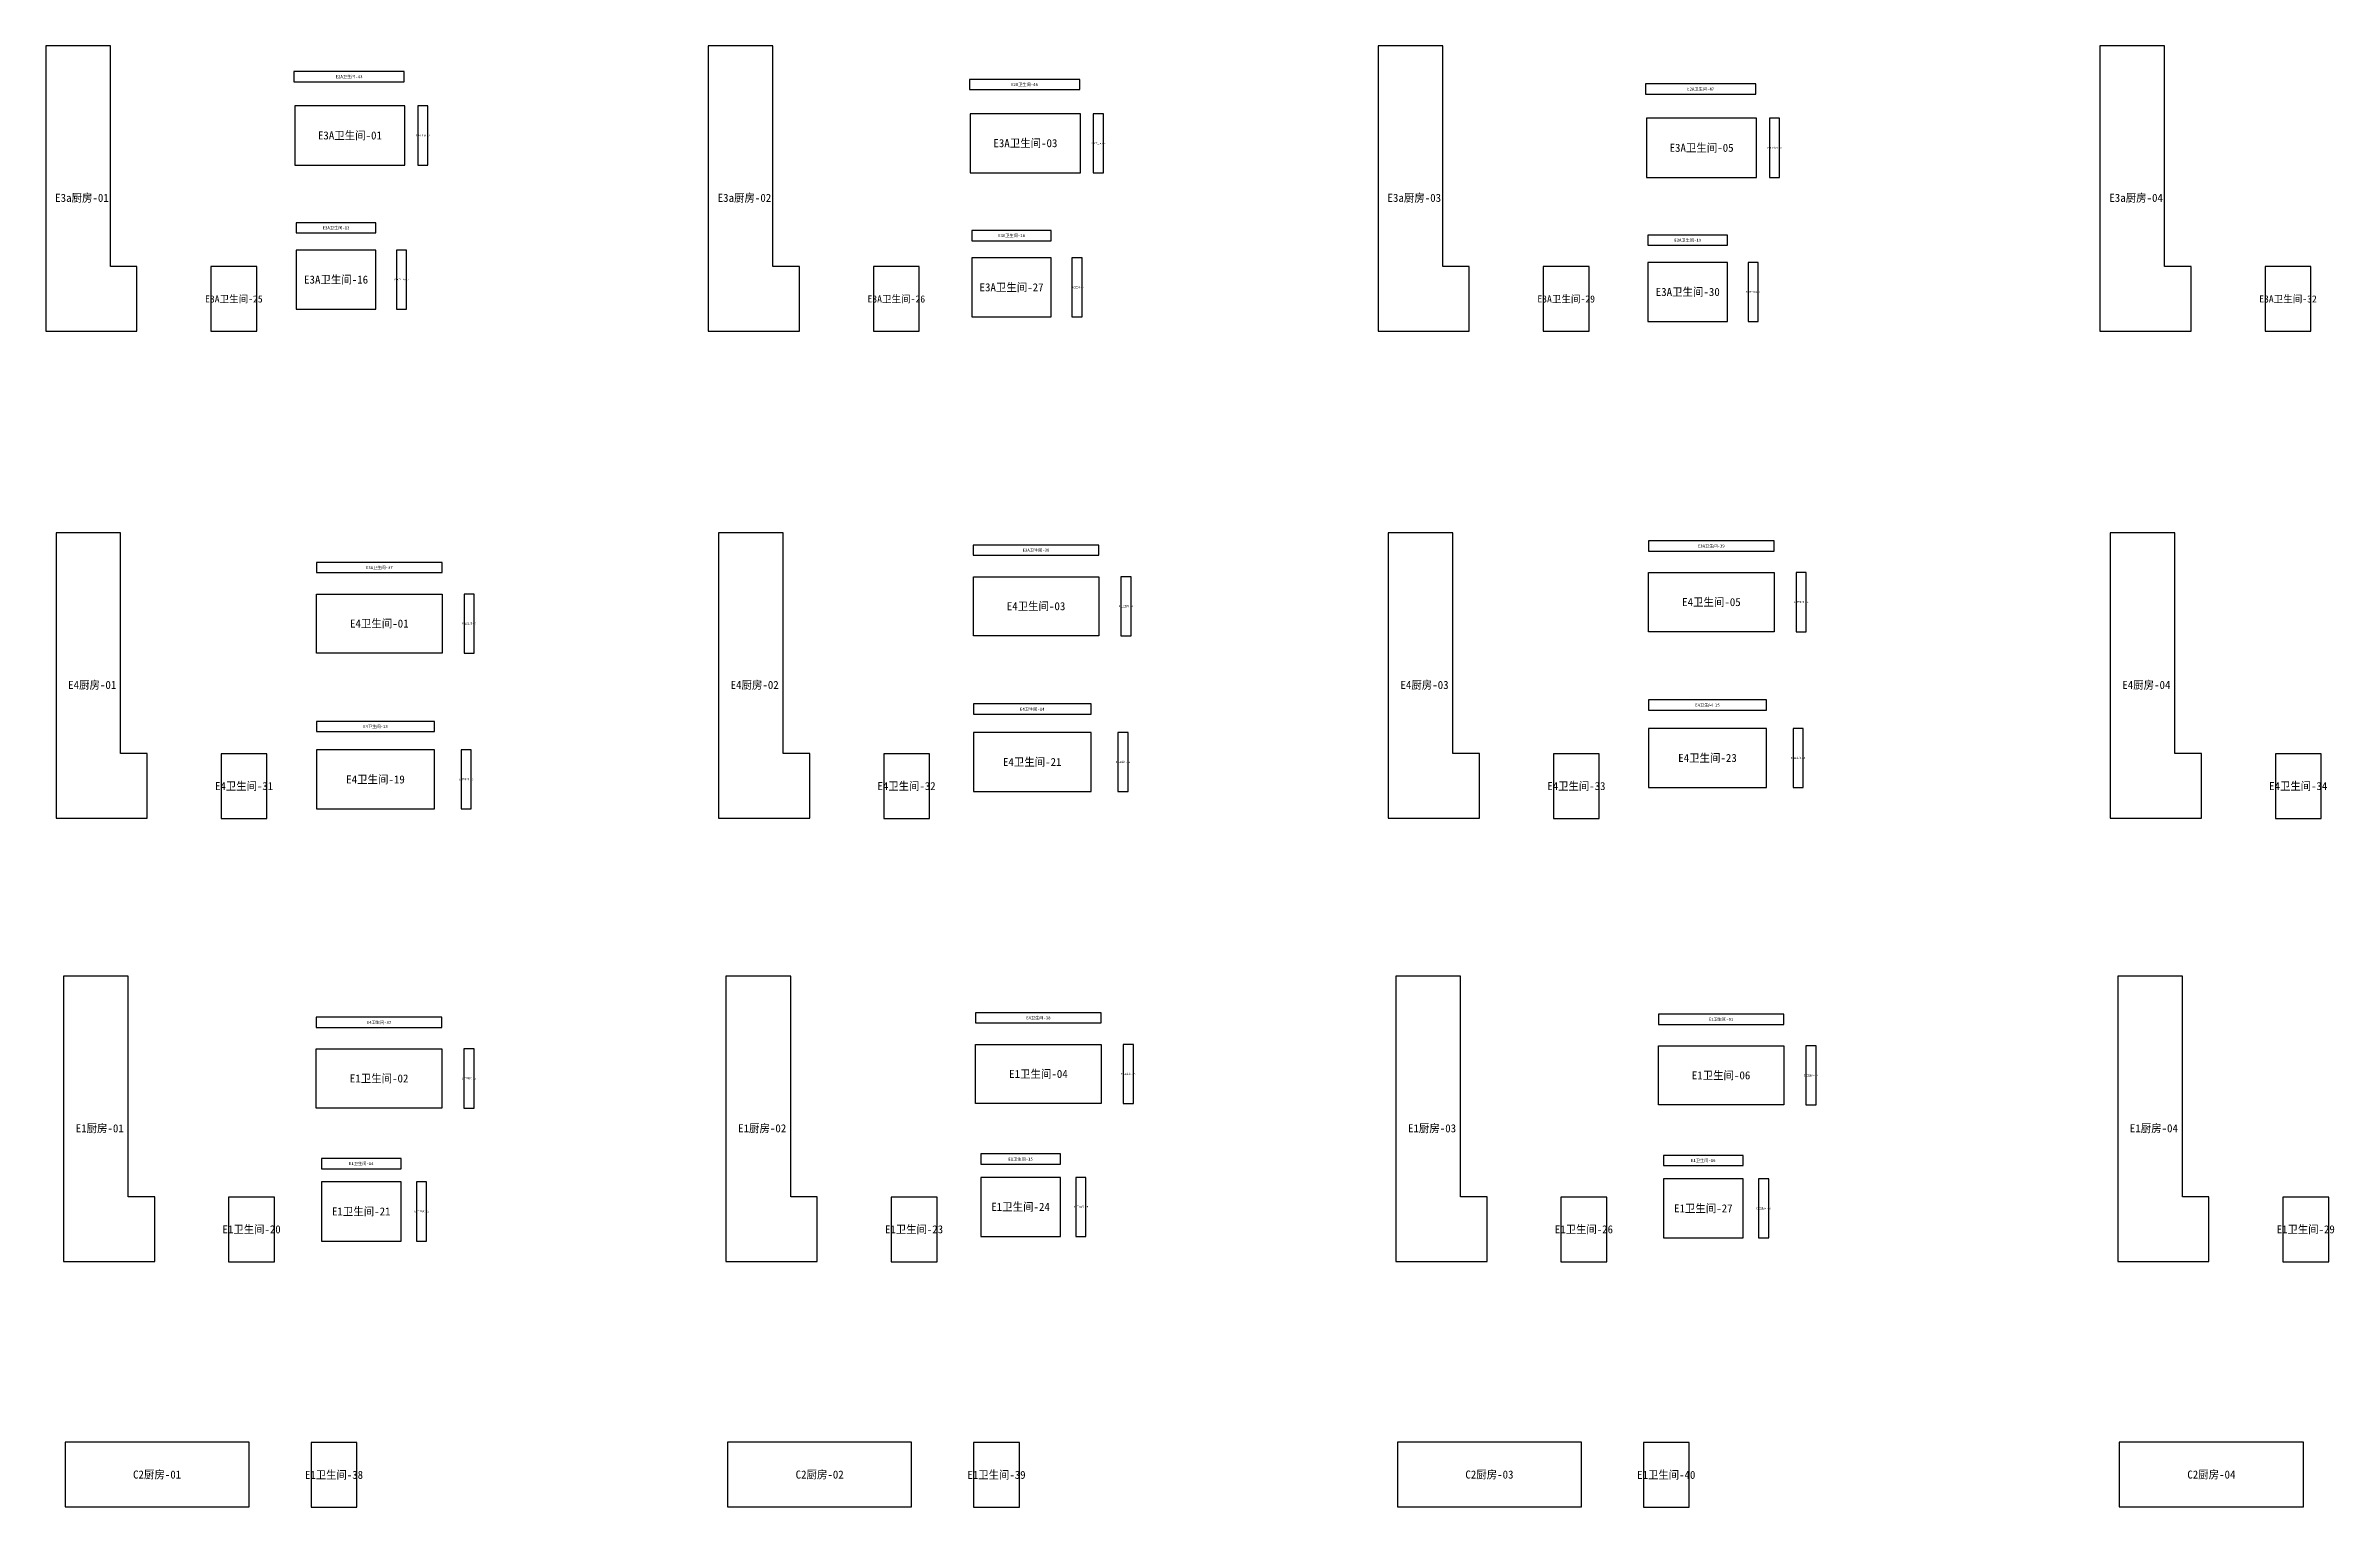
# Model space of a CAD drawing. Header units: inches. Extents: x 44145 to 132907, y -98283 to 21892.
# Drawn here: x 44341 to 67155, y -51972 to -37402 of the extents above; entities that cross this region are included whole.
import ezdxf
from ezdxf.enums import TextEntityAlignment as Align

# ---------------------------------------------------------------- set-up
doc = ezdxf.new("R2010")
doc.units = ezdxf.units.IN
doc.layers.add('NUMBERS', color=7, linetype='Continuous')
doc.layers.add('OUTER', color=7, linetype='Continuous')

msp = doc.modelspace()

# ---------------------------------------------------------------- linework, layer by layer
at = {"layer": 'OUTER'}
for points in [[(44341, -40247), (45250, -40247), (45250, -39602), (44985, -39602), (44985, -37402), (44341, -37402), (44341, -40247)], [(50945, -40247), (51855, -40247), (51855, -39602), (51590, -39602), (51590, -37402), (50945, -37402), (50945, -40247)], [(57623, -40247), (58532, -40247), (58532, -39602), (58267, -39602), (58267, -37402), (57623, -37402), (57623, -40247)], [(64819, -40247), (65729, -40247), (65729, -39602), (65464, -39602), (65464, -37402), (64819, -37402), (64819, -40247)], [(46815, -37761), (47914, -37761), (47914, -37659), (46815, -37659), (46815, -37761)], [(53549, -37838), (54648, -37838), (54648, -37737), (53549, -37737), (53549, -37838)], [(60290, -37884), (61389, -37884), (61389, -37783), (60290, -37783), (60290, -37884)], [(46824, -38591), (47922, -38591), (47922, -38002), (46824, -38002), (46824, -38591)], [(48049, -38591), (48151, -38591), (48151, -38002), (48049, -38002), (48049, -38591)], [(53557, -38668), (54656, -38668), (54656, -38079), (53557, -38079), (53557, -38668)], [(54783, -38669), (54885, -38669), (54885, -38080), (54783, -38080), (54783, -38669)], [(60298, -38714), (61397, -38714), (61397, -38125), (60298, -38125), (60298, -38714)], [(61524, -38714), (61626, -38714), (61626, -38125), (61524, -38125), (61524, -38714)], [(46838, -39268), (47632, -39268), (47632, -39166), (46838, -39166), (46838, -39268)], [(46838, -40027), (47632, -40027), (47632, -39438), (46838, -39438), (46838, -40027)], [(47837, -40027), (47938, -40027), (47938, -39438), (47837, -39438), (47837, -40027)], [(53572, -39345), (54365, -39345), (54365, -39243), (53572, -39243), (53572, -39345)], [(60313, -39391), (61106, -39391), (61106, -39289), (60313, -39289), (60313, -39391)], [(45987, -40248), (46444, -40248), (46444, -39603), (45987, -39603), (45987, -40248)], [(52592, -40248), (53049, -40248), (53049, -39603), (52592, -39603), (52592, -40248)], [(53572, -40105), (54365, -40105), (54365, -39516), (53572, -39516), (53572, -40105)], [(54571, -40105), (54672, -40105), (54672, -39516), (54571, -39516), (54571, -40105)], [(59269, -40248), (59726, -40248), (59726, -39603), (59269, -39603), (59269, -40248)], [(60313, -40150), (61106, -40150), (61106, -39561), (60313, -39561), (60313, -40150)], [(61312, -40150), (61413, -40150), (61413, -39561), (61312, -39561), (61312, -40150)], [(66465, -40248), (66923, -40248), (66923, -39603), (66465, -39603), (66465, -40248)], [(44443, -45103), (45353, -45103), (45353, -44458), (45087, -44458), (45087, -42258), (44443, -42258), (44443, -45103)], [(51047, -45103), (51957, -45103), (51957, -44458), (51692, -44458), (51692, -42258), (51047, -42258), (51047, -45103)], [(53587, -42481), (54838, -42481), (54838, -42379), (53587, -42379), (53587, -42481)], [(57725, -45103), (58635, -45103), (58635, -44458), (58369, -44458), (58369, -42258), (57725, -42258), (57725, -45103)], [(60320, -42440), (61571, -42440), (61571, -42339), (60320, -42339), (60320, -42440)], [(64921, -45103), (65831, -45103), (65831, -44458), (65566, -44458), (65566, -42258), (64921, -42258), (64921, -45103)], [(47040, -42654), (48291, -42654), (48291, -42553), (47040, -42553), (47040, -42654)], [(60320, -42654), (61571, -42654), (61571, -43243), (60320, -43243), (60320, -42654)], [(61790, -43243), (61892, -43243), (61892, -42654), (61790, -42654), (61790, -43243)], [(47040, -42868), (48291, -42868), (48291, -43457), (47040, -43457), (47040, -42868)], [(48511, -43457), (48612, -43457), (48612, -42868), (48511, -42868), (48511, -43457)], [(53588, -42695), (54839, -42695), (54839, -43284), (53588, -43284), (53588, -42695)], [(55058, -43284), (55160, -43284), (55160, -42695), (55058, -42695), (55058, -43284)], [(53588, -44065), (54762, -44065), (54762, -43964), (53588, -43964), (53588, -44065)], [(60320, -44025), (61495, -44025), (61495, -43923), (60320, -43923), (60320, -44025)], [(47040, -44239), (48215, -44239), (48215, -44137), (47040, -44137), (47040, -44239)], [(53588, -44837), (54762, -44837), (54762, -44248), (53588, -44248), (53588, -44837)], [(55028, -44837), (55130, -44837), (55130, -44248), (55028, -44248), (55028, -44837)], [(60320, -44796), (61495, -44796), (61495, -44207), (60320, -44207), (60320, -44796)], [(61761, -44796), (61862, -44796), (61862, -44207), (61761, -44207), (61761, -44796)], [(46089, -45104), (46546, -45104), (46546, -44460), (46089, -44460), (46089, -45104)], [(47040, -45010), (48215, -45010), (48215, -44421), (47040, -44421), (47040, -45010)], [(48481, -45010), (48583, -45010), (48583, -44421), (48481, -44421), (48481, -45010)], [(52694, -45104), (53151, -45104), (53151, -44460), (52694, -44460), (52694, -45104)], [(59371, -45104), (59828, -45104), (59828, -44460), (59371, -44460), (59371, -45104)], [(66568, -45104), (67025, -45104), (67025, -44460), (66568, -44460), (66568, -45104)], [(44518, -49522), (45427, -49522), (45427, -48878), (45162, -48878), (45162, -46677), (44518, -46677), (44518, -49522)], [(51122, -49522), (52032, -49522), (52032, -48878), (51767, -48878), (51767, -46677), (51122, -46677), (51122, -49522)], [(57800, -49522), (58709, -49522), (58709, -48878), (58444, -48878), (58444, -46677), (57800, -46677), (57800, -49522)], [(64996, -49522), (65906, -49522), (65906, -48878), (65641, -48878), (65641, -46677), (64996, -46677), (64996, -49522)], [(47038, -47189), (48289, -47189), (48289, -47087), (47038, -47087), (47038, -47189)], [(53611, -47143), (54862, -47143), (54862, -47042), (53611, -47042), (53611, -47143)], [(60417, -47158), (61667, -47158), (61667, -47056), (60417, -47056), (60417, -47158)], [(47038, -47403), (48289, -47403), (48289, -47992), (47038, -47992), (47038, -47403)], [(48508, -47992), (48610, -47992), (48610, -47403), (48508, -47403), (48508, -47992)], [(53611, -47357), (54862, -47357), (54862, -47946), (53611, -47946), (53611, -47357)], [(55081, -47946), (55183, -47946), (55183, -47357), (55081, -47357), (55081, -47946)], [(60417, -47371), (61668, -47371), (61668, -47960), (60417, -47960), (60417, -47371)], [(61887, -47960), (61989, -47960), (61989, -47371), (61887, -47371), (61887, -47960)], [(47089, -48597), (47883, -48597), (47883, -48495), (47089, -48495), (47089, -48597)], [(53662, -48551), (54456, -48551), (54456, -48450), (53662, -48450), (53662, -48551)], [(60468, -48566), (61262, -48566), (61262, -48464), (60468, -48464), (60468, -48566)], [(47089, -49318), (47883, -49318), (47883, -48729), (47089, -48729), (47089, -49318)], [(48037, -49318), (48138, -49318), (48138, -48729), (48037, -48729), (48037, -49318)], [(53662, -49272), (54456, -49272), (54456, -48683), (53662, -48683), (53662, -49272)], [(54610, -49272), (54711, -49272), (54711, -48683), (54610, -48683), (54610, -49272)], [(60468, -49286), (61262, -49286), (61262, -48697), (60468, -48697), (60468, -49286)], [(61416, -49286), (61517, -49286), (61517, -48697), (61416, -48697), (61416, -49286)], [(46164, -49524), (46621, -49524), (46621, -48879), (46164, -48879), (46164, -49524)], [(52769, -49524), (53226, -49524), (53226, -48879), (52769, -48879), (52769, -49524)], [(59446, -49524), (59903, -49524), (59903, -48879), (59446, -48879), (59446, -49524)], [(66642, -49524), (67100, -49524), (67100, -48879), (66642, -48879), (66642, -49524)], [(44534, -51969), (46369, -51969), (46369, -51324), (44534, -51324), (44534, -51969)], [(46986, -51972), (47443, -51972), (47443, -51327), (46986, -51327), (46986, -51972)], [(51138, -51969), (52973, -51969), (52973, -51324), (51138, -51324), (51138, -51969)], [(53590, -51972), (54047, -51972), (54047, -51327), (53590, -51327), (53590, -51972)], [(57816, -51969), (59651, -51969), (59651, -51324), (57816, -51324), (57816, -51969)], [(60268, -51972), (60725, -51972), (60725, -51327), (60268, -51327), (60268, -51972)], [(65012, -51969), (66847, -51969), (66847, -51324), (65012, -51324), (65012, -51969)]]:
    msp.add_lwpolyline(points, dxfattribs=at)

# ---------------------------------------------------------------- texts
at = {"layer": 'NUMBERS'}
for s, height, p in [('E2A卫生间-43', 30, (47365, -37710)), ('E2A卫生间-46', 30, (54098, -37788)), ('E2A卫生间-47', 30, (60839, -37833)), ('E3A卫生间-01', 80, (47373, -38296)), ('E3A卫生间-02', 15.7, (48100, -38297)), ('E3A卫生间-03', 80, (54107, -38373)), ('E3A卫生间-04', 15.7, (54834, -38374)), ('E3A卫生间-05', 80, (60848, -38419)), ('E3A卫生间-06', 15.7, (61575, -38420)), ('E3a厨房-01', 80, (44702, -38918)), ('E3a厨房-02', 80, (51306, -38918)), ('E3a厨房-03', 80, (57984, -38918)), ('E3a厨房-04', 80, (65180, -38918)), ('E3A卫生间-13', 30, (47235, -39217)), ('E3A卫生间-18', 30, (53969, -39294)), ('E3A卫生间-19', 30, (60710, -39340)), ('E3A卫生间-16', 80, (47235, -39733)), ('E3A卫生间-25', 70.6, (46216, -39926)), ('E3A卫生间-17', 15.7, (47888, -39733)), ('E3A卫生间-26', 70.6, (52820, -39926)), ('E3A卫生间-27', 80, (53969, -39810)), ('E3A卫生间-28', 15.7, (54621, -39810)), ('E3A卫生间-29', 70.6, (59498, -39926)), ('E3A卫生间-30', 80, (60710, -39856)), ('E3A卫生间-31', 15.7, (61362, -39856)), ('E3A卫生间-32', 70.6, (66694, -39926)), ('E3A卫生间-38', 30, (54213, -42430)), ('E3A卫生间-39', 30, (60945, -42389)), ('E3A卫生间-37', 30, (47666, -42604)), ('E4卫生间-01', 80, (47666, -43162)), ('E4卫生间-03', 80, (54213, -42989)), ('E4卫生间-04', 17.6, (55109, -42989)), ('E4卫生间-05', 80, (60946, -42948)), ('E4卫生间-06', 17.6, (61841, -42948)), ('E4卫生间-02', 17.6, (48562, -43162)), ('E4厨房-01', 80, (44804, -43774)), ('E4厨房-02', 80, (51408, -43774)), ('E4厨房-03', 80, (58086, -43774)), ('E4厨房-04', 80, (65282, -43774)), ('E4卫生间-14', 30, (54175, -44015)), ('E4卫生间-15', 30, (60907, -43974)), ('E4卫生间-13', 30, (47628, -44188)), ('E4卫生间-23', 80, (60907, -44502)), ('E4卫生间-19', 80, (47628, -44716)), ('E4卫生间-20', 17.6, (48532, -44716)), ('E4卫生间-21', 80, (54175, -44542)), ('E4卫生间-22', 17.6, (55079, -44542)), ('E4卫生间-24', 17.6, (61811, -44502)), ('E4卫生间-31', 79.4, (46318, -44782)), ('E4卫生间-32', 79.4, (52922, -44782)), ('E4卫生间-33', 79.4, (59600, -44782)), ('E4卫生间-34', 79.4, (66796, -44782)), ('E4卫生间-37', 30, (47663, -47138)), ('E4卫生间-38', 30, (54236, -47093)), ('E1卫生间-01', 30, (61042, -47107)), ('E1卫生间-02', 80, (47664, -47697)), ('E1卫生间-04', 80, (54237, -47652)), ('E1卫生间-05', 17.6, (55132, -47652)), ('E1卫生间-06', 80, (61042, -47666)), ('E1卫生间-07', 17.6, (61938, -47666)), ('E1卫生间-03', 17.6, (48559, -47697)), ('E1厨房-01', 80, (44879, -48194)), ('E1厨房-02', 80, (51483, -48194)), ('E1厨房-03', 80, (58161, -48194)), ('E1厨房-04', 80, (65357, -48194)), ('E1卫生间-14', 30, (47486, -48546)), ('E1卫生间-15', 30, (54059, -48501)), ('E1卫生间-16', 30, (60865, -48515)), ('E1卫生间-21', 80, (47486, -49023)), ('E1卫生间-22', 17.6, (48088, -49023)), ('E1卫生间-24', 80, (54059, -48977)), ('E1卫生间-25', 17.6, (54661, -48977)), ('E1卫生间-27', 80, (60865, -48992)), ('E1卫生间-28', 17.6, (61466, -48992)), ('E1卫生间-20', 79.4, (46393, -49201)), ('E1卫生间-23', 79.4, (52997, -49201)), ('E1卫生间-26', 79.4, (59675, -49201)), ('E1卫生间-29', 79.4, (66871, -49201)), ('C2厨房-01', 80, (45451, -51646)), ('E1卫生间-38', 79.4, (47214, -51649)), ('C2厨房-02', 80, (52056, -51646)), ('E1卫生间-39', 79.4, (53819, -51649)), ('C2厨房-03', 80, (58733, -51646)), ('E1卫生间-40', 79.4, (60496, -51649)), ('C2厨房-04', 80, (65930, -51646))]:
    msp.add_text(s, height=height, dxfattribs=at).set_placement(p, align=Align.MIDDLE_CENTER)

doc.saveas('drawing.dxf')
